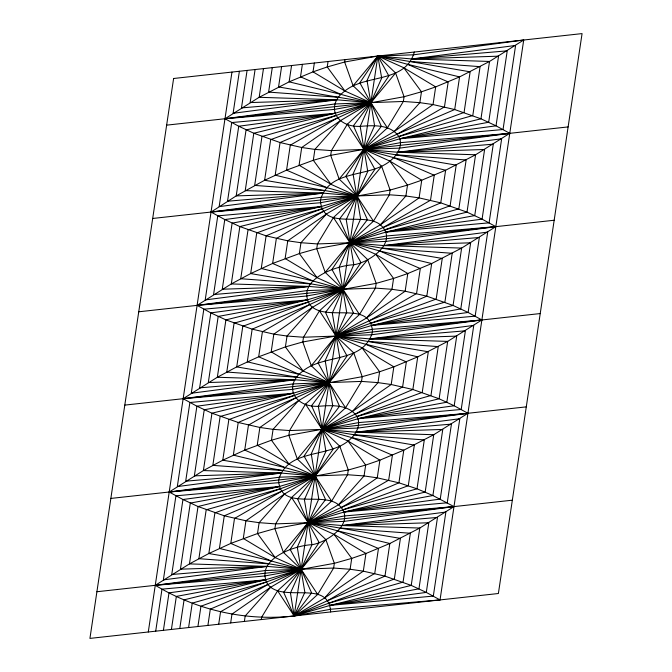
<?xml version="1.0" encoding="UTF-8"?>
<svg xmlns="http://www.w3.org/2000/svg" width="672" height="672" viewBox="0 0 672 672"><rect width="100%" height="100%" fill="white"/><g stroke="black" fill="none" stroke-linecap="round" stroke-linejoin="round"><path stroke-width="1.01" d="M330.632 611.948C329.07 578.55 283.441 603.464 267.868 584.506C253.722 559.944 293.975 545.42 311.959 544.698C327.81 542.354 357.655 521.682 338.495 504.731C321.871 491.098 279.754 511.476 278.611 479.984C287.96 446.704 332.069 459.421 351.809 437.598C357.143 432.256 360.948 423.738 357 416.539C348.743 404.116 331.33 405.233 318.343 406.316C294.42 407.375 282.677 385.862 303.064 370.944C323.61 353.934 363.854 363.283 372.473 331.993C370.902 298.595 325.282 323.509 309.708 304.55C295.562 279.989 335.815 265.474 353.791 264.743C369.65 262.399 399.496 241.727 380.335 224.776C363.712 211.151 321.594 231.521 320.452 200.029C329.801 166.748 373.901 179.474 393.649 157.651C398.983 152.309 402.788 143.791 398.84 136.584C390.583 124.16 373.17 125.278 360.184 126.37C336.26 127.42 324.509 105.916 344.904 90.989C365.45 73.979 405.695 83.328 414.305 52.038M148.285 631.991L231.958 72.08M155.702 631.168L161.986 589.142L155.257 585.329L189.445 563.892L208.832 553.526L230.782 543.413L257.51 533.543L274.907 528.612L344.736 515.92L453.986 506.604L432.894 495.524L417.001 488.813L398.916 482.815L377.261 477.834L364.056 475.936L347.575 474.734L279.275 477.221L169.201 492.013L182.952 499.514L198.022 506.52L224.28 515.802L245.935 520.775L259.132 522.673L275.612 523.883L343.913 521.396L453.986 506.604L419.798 528.041L389.844 543.497L365.954 553.476L351.733 558.39L334.337 563.321L264.508 576.013L155.257 585.329L265.331 570.536L333.631 568.05L350.104 569.26L363.308 571.158L384.964 576.131L411.222 585.404L426.292 592.41L440.042 599.92L523.715 40.009L413.65 54.802L377.84 56.045L344.635 62.026L327.239 66.956L313.018 71.862L289.128 81.85L259.174 97.297L224.986 118.742L238.736 126.244L253.806 133.249L280.064 142.531L301.72 147.504L314.916 149.402L331.397 150.612L399.697 148.117L509.771 133.333L496.02 125.824L480.95 118.818L454.692 109.544L433.037 104.563L419.84 102.665L403.36 101.464L335.059 103.95L224.986 118.742L334.236 109.427L404.065 96.726L421.462 91.795L435.683 86.89L459.572 76.902L489.527 61.454L523.715 40.009M239.383 71.266L233.1 113.299L336.958 99.8L370.868 102.707L387.408 127.865L363.888 149.36L339.15 179.054L356.916 196.022L373.464 221.18L349.944 242.684L325.206 272.378L342.972 289.338L359.512 314.496L336 336L311.262 365.694L329.028 382.662L345.568 407.812L322.056 429.316L297.318 459.01L315.084 475.978L331.624 501.136L308.112 522.64L283.366 552.325L301.132 569.293L317.68 594.451L294.16 615.955C248.615 621.071 201.953 611.436 161.986 589.142L265.213 579.869L301.132 569.293L325.87 539.599L308.112 522.64L291.564 497.482L315.084 475.978L339.822 446.284L322.056 429.316L305.516 404.158L329.028 382.662L353.766 352.968L336 336L319.46 310.842L342.972 289.338L367.71 259.644L349.944 242.684L333.404 217.526L356.916 196.022L381.654 166.328L363.888 149.36L347.348 124.211L370.868 102.707L395.606 73.013L377.84 56.045L353.102 85.739L370.868 102.707L381.343 126.319L363.888 149.36L345.895 176.106L356.916 196.022L367.391 219.643L349.944 242.684L331.943 269.43L342.972 289.338L353.447 312.959L336 336L317.999 362.746L329.028 382.662L339.503 406.274L322.056 429.316L304.055 456.061L315.084 475.978L325.559 499.59L308.112 522.64L290.111 549.385L301.132 569.293L311.606 592.914L294.16 615.955L277.62 590.797L301.132 569.293L319.133 542.548L308.112 522.64L297.637 499.019L315.084 475.978L333.085 449.232L322.056 429.316L311.581 405.703L329.028 382.662L347.029 355.916L336 336L325.525 312.388L342.972 289.338L360.973 262.592L349.944 242.684L339.469 219.064L356.916 196.022L374.917 169.277L363.888 149.36L353.422 125.748L370.868 102.707L388.861 75.961L377.84 56.045L359.839 82.79L370.868 102.707L374.573 125.706L353.069 173.964L360.629 219.022L339.125 267.28L346.685 312.337L325.181 360.595L332.732 405.661L311.237 453.911L318.788 498.977L297.284 547.235L304.844 592.292L294.16 615.955L330.792 609.235L440.042 599.92M163.405 630.328L169.008 592.838L265.213 579.869L184.078 599.844L179.785 628.522M247.078 70.417L241.475 107.906L336.958 99.8L259.174 97.297L263.466 68.62M171.41 629.446L176.35 596.408L265.213 579.869M255.091 69.535L250.152 102.572L336.958 99.8M188.597 627.556L192.242 603.12L266.188 582.078L301.132 569.293L311.959 544.698L304.399 499.64L325.903 451.382L318.343 406.316L339.847 358.067L332.296 313.001L353.791 264.743L346.24 219.685L367.744 171.427L360.184 126.37L381.688 78.112L377.84 56.045L411.743 58.951L489.527 61.454L480.95 118.818L399.815 138.785L363.888 149.36L330.691 155.341L313.295 160.272L286.566 170.142L264.617 180.256L236.208 195.896L211.042 212.058L224.784 219.568L239.854 226.573L266.112 235.847L287.767 240.82L300.972 242.718L317.453 243.928L385.753 241.441L495.827 226.649L482.076 219.139L467.006 212.134L440.748 202.86L419.093 197.887L405.888 195.989L389.407 194.779L321.107 197.266L211.042 212.058L320.292 202.742L390.121 190.05L407.518 185.119L421.739 180.205L445.628 170.226L475.583 154.77L509.771 133.333L400.52 142.649L363.888 149.36L389.852 161.078L421.739 180.205L419.093 197.887L380.335 224.776L349.944 242.684L316.747 248.657L299.351 253.588L272.622 263.458L250.664 273.571L231.286 283.937L197.098 305.374L210.84 312.883L225.91 319.889L252.168 329.162L273.823 334.135L287.028 336.034L303.509 337.243L371.809 334.757L481.874 319.964L468.132 312.463L453.062 305.449L426.804 296.176L405.149 291.203L391.944 289.304L375.463 288.095L307.163 290.581L197.098 305.374L306.348 296.058L376.169 283.366L393.574 278.435L407.795 273.521L431.684 263.542L461.639 248.086L495.827 226.649L386.576 235.964L349.944 242.684L375.908 254.394L407.795 273.521L405.149 291.203L366.391 318.091L336 336L302.803 341.972L285.407 346.903L258.678 356.782L236.72 366.887L217.342 377.252L183.154 398.689L196.896 406.199L211.966 413.204L238.224 422.478L259.879 427.459L273.084 429.358L289.565 430.559L357.865 428.072L467.93 413.288L454.188 405.779L439.118 398.773L412.86 389.5L391.205 384.518L378 382.62L361.519 381.41L293.219 383.905L183.154 398.689L292.404 389.374L362.225 376.681L379.621 371.75L393.842 366.836L417.732 356.857L447.686 341.401L481.874 319.964L372.624 329.28L336 336L361.964 347.718L393.842 366.836L391.205 384.518L352.447 411.407L322.056 429.316L288.851 435.296L271.454 440.227L244.726 450.097L222.776 460.202L203.389 470.568L169.201 492.013L278.452 482.698L348.281 470.005L365.677 465.074L379.898 460.16L403.788 450.173L433.742 434.725L467.93 413.288L358.68 422.596L322.056 429.316L348.02 441.034L379.898 460.16L377.261 477.834L338.495 504.731L308.112 522.64L334.068 534.349L365.954 553.476L363.308 571.158L324.551 598.046L294.16 615.955L283.685 592.334L301.132 569.293L275.176 557.575L243.289 538.457L245.935 520.775L284.693 493.886L315.084 475.978L289.12 464.26L257.233 445.133L259.879 427.459L298.637 400.571L329.028 382.662L303.064 370.944L271.186 351.817L273.823 334.135L312.581 307.247L342.972 289.338L317.008 277.628L285.13 258.502L287.767 240.82L326.533 213.931L356.916 196.022L330.96 184.304L299.074 165.186L301.72 147.504L340.477 120.616L370.868 102.707L367.021 80.64L377.84 56.045L470.14 71.82L464.075 112.434L363.888 149.36L393.649 157.651L445.628 170.226L440.748 202.86L383.208 227.472L349.944 242.684L379.697 250.967L431.684 263.542L426.804 296.176L369.264 320.788L336 336L365.753 344.282L417.732 356.857L412.86 389.5L355.32 414.112L322.056 429.316L351.809 437.598L403.788 450.173L398.916 482.815L341.376 507.427L308.112 522.64L337.865 530.922L389.844 543.497L384.964 576.131L327.424 600.743L294.16 615.955L290.455 592.956L301.132 569.293L271.379 561.011L219.4 548.436L224.28 515.802L281.82 491.19L315.084 475.978L285.331 467.695L233.344 455.12L238.224 422.478L295.764 397.866L329.028 382.662L299.275 374.38L247.288 361.796L252.168 329.162L309.708 304.55L342.972 289.338L313.219 281.056L261.24 268.481L266.112 235.847L323.652 211.235L356.916 196.022L327.163 187.74L275.184 175.165L280.064 142.531L337.596 117.911L370.868 102.707L344.904 90.989L313.018 71.862L314.345 63.025M272.269 67.654L268.615 92.089L338.638 97.306L370.868 102.707L270.682 139.633L264.617 180.256L356.916 196.022L256.738 232.949L250.664 273.571L342.972 289.338L242.794 326.273L236.72 366.887L329.028 382.662L228.85 419.588L222.776 460.202L315.084 475.978L214.897 512.904L208.832 553.526L301.132 569.293L270.749 587.202L231.983 614.09L230.664 622.936M197.921 626.531L200.953 606.22L266.188 582.078M281.593 66.629L278.561 86.932L338.638 97.306M207.892 625.439L210.328 609.118L267.868 584.506L301.132 569.293L267.229 566.395L189.445 563.892L198.022 506.52L279.157 486.553L315.084 475.978L281.173 473.071L203.389 470.568L211.966 413.204L293.11 393.238L329.028 382.662L295.117 379.756L217.342 377.252L225.91 319.889L307.054 299.922L342.972 289.338L309.07 286.44L231.286 283.937L239.854 226.573L320.998 206.598L356.916 196.022L323.014 193.124L245.23 190.621L253.806 133.249L334.942 113.282L370.868 102.707L341.107 94.424L289.128 81.85L291.564 65.528M218.702 624.246L220.567 611.764L267.868 584.506M302.375 64.344L300.51 76.826L341.107 94.424M244.381 621.424L245.188 615.989L270.749 587.202M328.054 61.522L327.239 66.956L344.904 90.989M261.316 619.567L261.668 617.198L277.62 590.797M344.988 59.657L344.635 62.026L353.102 85.739M294.16 615.955L377.84 56.045L407.593 64.327L459.572 76.902L454.692 109.544L397.16 134.156L363.888 149.36L456.196 165.136L450.131 205.758L349.944 242.684L442.252 258.451L436.178 299.074L336 336L428.308 351.775L422.234 392.389L322.056 429.316L414.355 445.091L408.29 485.705L308.112 522.64L400.411 538.406L394.346 579.029L294.16 615.955L330.086 605.38L411.222 585.404L419.798 528.041L342.014 525.538L308.112 522.64L344.03 512.056L425.166 492.089L433.742 434.725L355.958 432.222L322.056 429.316L357.974 418.74L439.118 398.773L447.686 341.401L369.902 338.906L336 336L371.918 325.424L453.062 305.449L461.639 248.086L383.855 245.582L349.944 242.684L385.871 232.1L467.006 212.134L475.583 154.77L397.799 152.267L363.888 149.36L394.279 131.452L433.037 104.563L435.683 86.89L403.796 67.763L377.84 56.045M347.348 124.211L331.397 150.612L330.691 155.341L339.15 179.054M387.408 127.865L403.36 101.464L404.065 96.726L395.606 73.013M333.404 217.526L317.453 243.928L316.747 248.657L325.206 272.378M373.464 221.18L389.407 194.779L390.121 190.05L381.654 166.328M319.46 310.842L303.509 337.243L302.803 341.972L311.262 365.694M359.512 314.496L375.463 288.095L376.169 283.366L367.71 259.644M305.516 404.158L289.565 430.559L288.851 435.296L297.318 459.01M345.568 407.812L361.519 381.41L362.225 376.681L353.766 352.968M291.564 497.482L275.612 523.883L274.907 528.612L283.366 552.325M331.624 501.136L347.575 474.734L348.281 470.005L339.822 446.284M317.68 594.451L333.631 568.05L334.337 563.321L325.87 539.599M340.477 120.616L314.916 149.402L313.295 160.272L330.96 184.304M394.279 131.452L419.84 102.665L421.462 91.795L403.796 67.763M326.533 213.931L300.972 242.718L299.351 253.588L317.008 277.628M380.335 224.776L405.888 195.989L407.518 185.119L389.852 161.078M312.581 307.247L287.028 336.034L285.407 346.903L303.064 370.944M366.391 318.091L391.944 289.304L393.574 278.435L375.908 254.394M298.637 400.571L273.084 429.358L271.454 440.227L289.12 464.26M352.447 411.407L378 382.62L379.621 371.75L361.964 347.718M284.693 493.886L259.132 522.673L257.51 533.543L275.176 557.575M338.495 504.731L364.056 475.936L365.677 465.074L348.02 441.034M324.551 598.046L350.104 569.26L351.733 558.39L334.068 534.349M337.596 117.911L290.296 145.177L286.566 170.142L327.163 187.74M397.16 134.156L444.461 106.898L448.19 81.925L407.593 64.327M323.652 211.235L276.352 238.493L272.622 263.458L313.219 281.056M383.208 227.472L430.517 200.214L434.246 175.241L393.649 157.651M309.708 304.55L262.408 331.808L258.678 356.782L299.275 374.38M369.264 320.788L416.564 293.53L420.302 268.565L379.697 250.967M295.764 397.866L248.464 425.124L244.726 450.097L285.331 467.695M355.32 414.112L402.62 386.854L406.35 361.88L365.753 344.282M281.82 491.19L234.511 518.448L230.782 543.413L271.379 561.011M341.376 507.427L388.676 480.169L392.406 455.196L351.809 437.598M327.424 600.743L374.732 573.485L378.462 548.512L337.865 530.922M335.916 115.492L261.971 136.534L254.671 185.405L324.694 190.621M398.84 136.584L472.786 115.542L480.085 66.662L410.063 61.446M321.972 208.807L248.027 229.849L240.727 278.72L310.741 283.945M384.888 229.9L458.833 208.858L466.141 159.986L396.119 154.762M308.028 302.123L234.083 323.165L226.775 372.036L296.797 377.261M370.944 323.215L444.889 302.173L452.197 253.302L382.175 248.086M294.084 395.438L220.139 416.489L212.831 465.36L282.853 470.576M357 416.539L430.945 395.489L438.245 346.618L368.231 341.401M280.14 488.762L206.195 509.804L198.887 558.676L268.909 563.892M343.056 509.855L417.001 488.813L424.301 439.933L354.278 434.717M329.104 603.17L403.049 582.128L410.357 533.257L340.334 528.032M334.942 113.282L246.078 129.822L236.208 195.896L323.014 193.124L219.156 206.615L231.714 122.548L334.942 113.282L238.736 126.244L227.531 201.23L323.014 193.124M399.815 138.785L488.678 122.254L498.557 56.179L411.743 58.951L515.6 45.452L503.042 129.52L399.815 138.785L496.02 125.824L507.226 50.845L411.743 58.951M320.998 206.598L232.134 223.138L222.256 289.212L309.07 286.44L205.204 299.93L217.77 215.863L320.998 206.598L224.784 219.568L213.578 294.546L309.07 286.44M385.871 232.1L474.734 215.569L484.604 149.495L397.799 152.267L501.656 138.776L489.09 222.835L385.871 232.1L482.076 219.139L493.282 144.161L397.799 152.267M307.054 299.922L218.19 316.453L208.312 382.528L295.117 379.756L191.26 393.254L203.826 309.187L307.054 299.922L210.84 312.883L199.634 387.862L295.117 379.756M371.918 325.424L460.79 308.885L470.66 242.81L383.855 245.582L487.712 232.092L475.146 316.159L371.918 325.424L468.132 312.463L479.338 237.476L383.855 245.582M293.11 393.238L204.238 409.769L194.368 475.843L281.173 473.071L177.316 486.57L189.882 402.503L293.11 393.238L196.896 406.199L185.69 481.177L281.173 473.071M357.974 418.74L446.838 402.209L456.716 336.126L369.902 338.906L473.768 325.408L461.202 409.475L357.974 418.74L454.188 405.779L465.394 330.8L369.902 338.906M279.157 486.553L190.294 503.093L180.424 569.167L267.229 566.395L163.372 579.886L175.93 495.818L279.157 486.553L182.952 499.514L171.746 574.501L267.229 566.395M344.03 512.056L432.894 495.524L442.772 429.45L355.958 432.222L459.816 418.723L447.258 502.79L344.03 512.056L440.236 499.094L451.441 424.116L355.958 432.222M330.086 605.38L418.95 588.84L428.82 522.766L342.014 525.538L445.872 512.047L433.314 596.106L330.086 605.38L426.292 592.41L437.497 517.432L342.014 525.538M166.639 125.152L370.868 102.707M363.888 149.36L568.117 126.916M152.695 218.467L356.916 196.022M349.944 242.684L554.173 220.24M138.743 311.791L342.972 289.338M336 336L540.229 313.555M124.799 405.107L329.028 382.662M322.056 429.316L526.285 406.871M110.855 498.422L315.084 475.978M308.112 522.64L512.333 500.186M96.911 591.738L301.132 569.293M173.611 78.49L89.93 638.4L498.389 593.51L582.07 33.6L173.611 78.49"/></g></svg>
